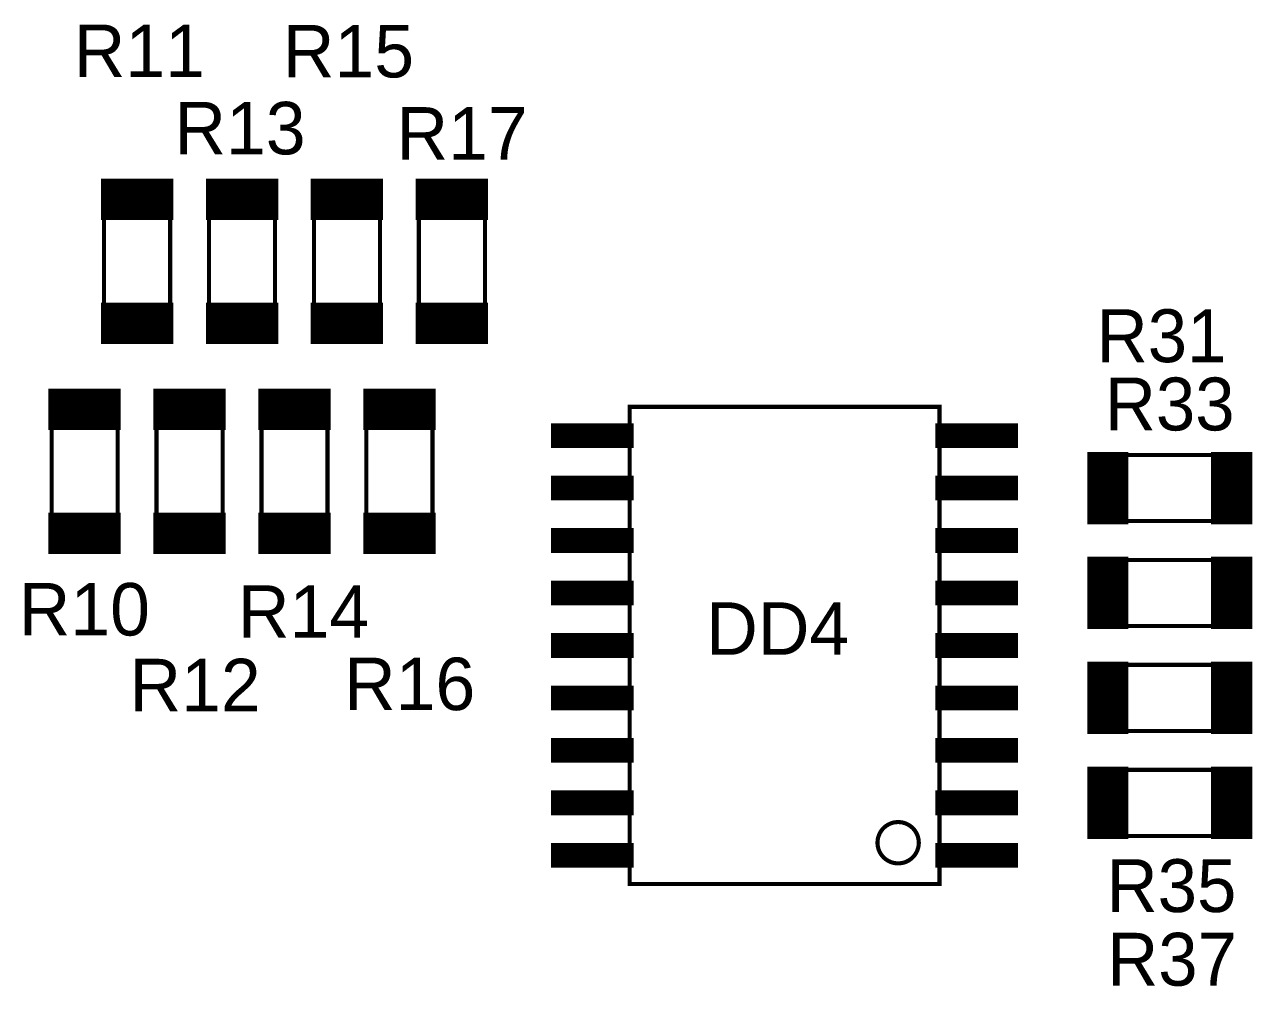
# Model space of a CAD drawing. Extents: x 51 to 816, y 111 to 274.
# Drawn here: x 104.32 to 141.47, y 191.16 to 220.26 of the extents above; entities that cross this region are included whole.
import ezdxf
from ezdxf.enums import TextEntityAlignment as Align

# ---------------------------------------------------------------- set-up
doc = ezdxf.new("R2010")
doc.units = 0
doc.header["$MEASUREMENT"] = 0
doc.layers.add('TOP', color=7, linetype='Continuous')

msp = doc.modelspace()

# ---------------------------------------------------------------- linework, layer by layer
at = {"layer": 'TOP', "const_width": 0.125}
for points in [[(106.691, 215.534), (108.7535, 215.534), (108.7535, 214.409), (106.691, 214.409)], [(109.866, 215.534), (111.9285, 215.534), (111.9285, 214.409), (109.866, 214.409)], [(113.041, 215.534), (115.1035, 215.534), (115.1035, 214.409), (113.041, 214.409)], [(116.216, 215.534), (118.2785, 215.534), (118.2785, 214.409), (116.216, 214.409)], [(106.7222, 215.034), (108.7222, 215.034), (108.7222, 211.159), (106.7222, 211.159)], [(109.8972, 215.034), (111.8972, 215.034), (111.8972, 211.159), (109.8972, 211.159)], [(113.0722, 215.034), (115.0722, 215.034), (115.0722, 211.159), (113.0722, 211.159)], [(116.2472, 215.034), (118.2472, 215.034), (118.2472, 211.159), (116.2472, 211.159)], [(106.691, 211.784), (108.7535, 211.784), (108.7535, 210.659), (106.691, 210.659)], [(109.866, 211.784), (111.9285, 211.784), (111.9285, 210.659), (109.866, 210.659)], [(113.041, 211.784), (115.1035, 211.784), (115.1035, 210.659), (113.041, 210.659)], [(116.216, 211.784), (118.2785, 211.784), (118.2785, 210.659), (116.216, 210.659)], [(105.1035, 209.184), (107.166, 209.184), (107.166, 208.059), (105.1035, 208.059)], [(108.2785, 209.184), (110.341, 209.184), (110.341, 208.059), (108.2785, 208.059)], [(111.4535, 209.184), (113.516, 209.184), (113.516, 208.059), (111.4535, 208.059)], [(114.6285, 209.184), (116.691, 209.184), (116.691, 208.059), (114.6285, 208.059)], [(105.1347, 208.684), (107.1347, 208.684), (107.1347, 204.809), (105.1347, 204.809)], [(108.3097, 208.684), (110.3097, 208.684), (110.3097, 204.809), (108.3097, 204.809)], [(111.4847, 208.684), (113.4847, 208.684), (113.4847, 204.809), (111.4847, 204.809)], [(114.6597, 208.684), (116.6597, 208.684), (116.6597, 204.809), (114.6597, 204.809)], [(131.9972, 208.6965), (131.9972, 194.259), (122.6222, 194.259), (122.6222, 208.6965)], [(120.3097, 208.1403), (122.6847, 208.1403), (122.6847, 207.5153), (120.3097, 207.5153)], [(131.9347, 208.1403), (134.3097, 208.1403), (134.3097, 207.5153), (131.9347, 207.5153)], [(136.5285, 207.2715), (137.6535, 207.2715), (137.6535, 205.209), (136.5285, 205.209)], [(137.0285, 205.2403), (137.0285, 207.2403), (140.9035, 207.2403), (140.9035, 205.2403)], [(140.2785, 207.2715), (141.4035, 207.2715), (141.4035, 205.209), (140.2785, 205.209)], [(120.3097, 206.5528), (122.6847, 206.5528), (122.6847, 205.9278), (120.3097, 205.9278)], [(131.9347, 206.5528), (134.3097, 206.5528), (134.3097, 205.9278), (131.9347, 205.9278)], [(105.1035, 205.434), (107.166, 205.434), (107.166, 204.309), (105.1035, 204.309)], [(108.2785, 205.434), (110.341, 205.434), (110.341, 204.309), (108.2785, 204.309)], [(111.4535, 205.434), (113.516, 205.434), (113.516, 204.309), (111.4535, 204.309)], [(114.6285, 205.434), (116.691, 205.434), (116.691, 204.309), (114.6285, 204.309)], [(120.3097, 204.9653), (122.6847, 204.9653), (122.6847, 204.3403), (120.3097, 204.3403)], [(131.9347, 204.9653), (134.3097, 204.9653), (134.3097, 204.3403), (131.9347, 204.3403)], [(136.5285, 204.0965), (137.6535, 204.0965), (137.6535, 202.034), (136.5285, 202.034)], [(137.0285, 202.0653), (137.0285, 204.0653), (140.9035, 204.0653), (140.9035, 202.0653)], [(140.2785, 204.0965), (141.4035, 204.0965), (141.4035, 202.034), (140.2785, 202.034)], [(120.3097, 203.3778), (122.6847, 203.3778), (122.6847, 202.7528), (120.3097, 202.7528)], [(131.9347, 203.3778), (134.3097, 203.3778), (134.3097, 202.7528), (131.9347, 202.7528)], [(120.3097, 201.7903), (122.6847, 201.7903), (122.6847, 201.1653), (120.3097, 201.1653)], [(131.9347, 201.7903), (134.3097, 201.7903), (134.3097, 201.1653), (131.9347, 201.1653)], [(136.5285, 200.9215), (137.6535, 200.9215), (137.6535, 198.859), (136.5285, 198.859)], [(140.2785, 200.9215), (141.4035, 200.9215), (141.4035, 198.859), (140.2785, 198.859)], [(137.0285, 198.8903), (137.0285, 200.8903), (140.9035, 200.8903), (140.9035, 198.8903)], [(120.3097, 200.2028), (122.6847, 200.2028), (122.6847, 199.5778), (120.3097, 199.5778)], [(131.9347, 200.2028), (134.3097, 200.2028), (134.3097, 199.5778), (131.9347, 199.5778)], [(120.3097, 198.6153), (122.6847, 198.6153), (122.6847, 197.9903), (120.3097, 197.9903)], [(131.9347, 198.6153), (134.3097, 198.6153), (134.3097, 197.9903), (131.9347, 197.9903)], [(136.5285, 197.7465), (137.6535, 197.7465), (137.6535, 195.684), (136.5285, 195.684)], [(137.0285, 195.7153), (137.0285, 197.7153), (140.9035, 197.7153), (140.9035, 195.7153)], [(140.2785, 197.7465), (141.4035, 197.7465), (141.4035, 195.684), (140.2785, 195.684)], [(120.3097, 197.0278), (122.6847, 197.0278), (122.6847, 196.4028), (120.3097, 196.4028)], [(131.9347, 197.0278), (134.3097, 197.0278), (134.3097, 196.4028), (131.9347, 196.4028)], [(120.3097, 195.4403), (122.6847, 195.4403), (122.6847, 194.8153), (120.3097, 194.8153)], [(131.9347, 195.4403), (134.3097, 195.4403), (134.3097, 194.8153), (131.9347, 194.8153)]]:
    msp.add_lwpolyline(points, close=True, dxfattribs=at)
for points in [[(106.8035, 215.534), (106.8035, 214.409)], [(106.9285, 215.534), (106.9285, 214.409)], [(107.0535, 215.534), (107.0535, 214.409)], [(107.1785, 215.534), (107.1785, 214.409)], [(107.3035, 215.534), (107.3035, 214.409)], [(107.4285, 215.534), (107.4285, 214.409)], [(107.5535, 215.534), (107.5535, 214.409)], [(107.6785, 215.534), (107.6785, 214.409)], [(107.8035, 215.534), (107.8035, 214.409)], [(107.9285, 215.534), (107.9285, 214.409)], [(108.0535, 215.534), (108.0535, 214.409)], [(108.1785, 215.534), (108.1785, 214.409)], [(108.3035, 215.534), (108.3035, 214.409)], [(108.4285, 215.534), (108.4285, 214.409)], [(108.5535, 215.534), (108.5535, 214.409)], [(108.6785, 215.534), (108.6785, 214.409)], [(109.9285, 215.534), (109.9285, 214.409)], [(110.0535, 215.534), (110.0535, 214.409)], [(110.1785, 215.534), (110.1785, 214.409)], [(110.3035, 215.534), (110.3035, 214.409)], [(110.4285, 215.534), (110.4285, 214.409)], [(110.5535, 215.534), (110.5535, 214.409)], [(110.6785, 215.534), (110.6785, 214.409)], [(110.8035, 215.534), (110.8035, 214.409)], [(110.9285, 215.534), (110.9285, 214.409)], [(111.0535, 215.534), (111.0535, 214.409)], [(111.1785, 215.534), (111.1785, 214.409)], [(111.3035, 215.534), (111.3035, 214.409)], [(111.4285, 215.534), (111.4285, 214.409)], [(111.5535, 215.534), (111.5535, 214.409)], [(111.6785, 215.534), (111.6785, 214.409)], [(111.8035, 215.534), (111.8035, 214.409)], [(111.9285, 215.534), (111.9285, 214.409)], [(113.0535, 215.534), (113.0535, 214.409)], [(113.1785, 215.534), (113.1785, 214.409)], [(113.3035, 215.534), (113.3035, 214.409)], [(113.4285, 215.534), (113.4285, 214.409)], [(113.5535, 215.534), (113.5535, 214.409)], [(113.6785, 215.534), (113.6785, 214.409)], [(113.8035, 215.534), (113.8035, 214.409)], [(113.9285, 215.534), (113.9285, 214.409)], [(114.0535, 215.534), (114.0535, 214.409)], [(114.1785, 215.534), (114.1785, 214.409)], [(114.3035, 215.534), (114.3035, 214.409)], [(114.4285, 215.534), (114.4285, 214.409)], [(114.5535, 215.534), (114.5535, 214.409)], [(114.6785, 215.534), (114.6785, 214.409)], [(114.8035, 215.534), (114.8035, 214.409)], [(114.9285, 215.534), (114.9285, 214.409)], [(115.0535, 215.534), (115.0535, 214.409)], [(116.3035, 215.534), (116.3035, 214.409)], [(116.4285, 215.534), (116.4285, 214.409)], [(116.5535, 215.534), (116.5535, 214.409)], [(116.6785, 215.534), (116.6785, 214.409)], [(116.8035, 215.534), (116.8035, 214.409)], [(116.9285, 215.534), (116.9285, 214.409)], [(117.0535, 215.534), (117.0535, 214.409)], [(117.1785, 215.534), (117.1785, 214.409)], [(117.3035, 215.534), (117.3035, 214.409)], [(117.4285, 215.534), (117.4285, 214.409)], [(117.5535, 215.534), (117.5535, 214.409)], [(117.6785, 215.534), (117.6785, 214.409)], [(117.8035, 215.534), (117.8035, 214.409)], [(117.9285, 215.534), (117.9285, 214.409)], [(118.0535, 215.534), (118.0535, 214.409)], [(118.1785, 215.534), (118.1785, 214.409)], [(106.8035, 211.784), (106.8035, 210.659)], [(106.9285, 211.784), (106.9285, 210.659)], [(107.0535, 211.784), (107.0535, 210.659)], [(107.1785, 211.784), (107.1785, 210.659)], [(107.3035, 211.784), (107.3035, 210.659)], [(107.4285, 211.784), (107.4285, 210.659)], [(107.5535, 211.784), (107.5535, 210.659)], [(107.6785, 211.784), (107.6785, 210.659)], [(107.8035, 211.784), (107.8035, 210.659)], [(107.9285, 211.784), (107.9285, 210.659)], [(108.0535, 211.784), (108.0535, 210.659)], [(108.1785, 211.784), (108.1785, 210.659)], [(108.3035, 211.784), (108.3035, 210.659)], [(108.4285, 211.784), (108.4285, 210.659)], [(108.5535, 211.784), (108.5535, 210.659)], [(108.6785, 211.784), (108.6785, 210.659)], [(109.9285, 211.784), (109.9285, 210.659)], [(110.0535, 211.784), (110.0535, 210.659)], [(110.1785, 211.784), (110.1785, 210.659)], [(110.3035, 211.784), (110.3035, 210.659)], [(110.4285, 211.784), (110.4285, 210.659)], [(110.5535, 211.784), (110.5535, 210.659)], [(110.6785, 211.784), (110.6785, 210.659)], [(110.8035, 211.784), (110.8035, 210.659)], [(110.9285, 211.784), (110.9285, 210.659)], [(111.0535, 211.784), (111.0535, 210.659)], [(111.1785, 211.784), (111.1785, 210.659)], [(111.3035, 211.784), (111.3035, 210.659)], [(111.4285, 211.784), (111.4285, 210.659)], [(111.5535, 211.784), (111.5535, 210.659)], [(111.6785, 211.784), (111.6785, 210.659)], [(111.8035, 211.784), (111.8035, 210.659)], [(111.9285, 211.784), (111.9285, 210.659)], [(113.0535, 211.784), (113.0535, 210.659)], [(113.1785, 211.784), (113.1785, 210.659)], [(113.3035, 211.784), (113.3035, 210.659)], [(113.4285, 211.784), (113.4285, 210.659)], [(113.5535, 211.784), (113.5535, 210.659)], [(113.6785, 211.784), (113.6785, 210.659)], [(113.8035, 211.784), (113.8035, 210.659)], [(113.9285, 211.784), (113.9285, 210.659)], [(114.0535, 211.784), (114.0535, 210.659)], [(114.1785, 211.784), (114.1785, 210.659)], [(114.3035, 211.784), (114.3035, 210.659)], [(114.4285, 211.784), (114.4285, 210.659)], [(114.5535, 211.784), (114.5535, 210.659)], [(114.6785, 211.784), (114.6785, 210.659)], [(114.8035, 211.784), (114.8035, 210.659)], [(114.9285, 211.784), (114.9285, 210.659)], [(115.0535, 211.784), (115.0535, 210.659)], [(116.3035, 211.784), (116.3035, 210.659)], [(116.4285, 211.784), (116.4285, 210.659)], [(116.5535, 211.784), (116.5535, 210.659)], [(116.6785, 211.784), (116.6785, 210.659)], [(116.8035, 211.784), (116.8035, 210.659)], [(116.9285, 211.784), (116.9285, 210.659)], [(117.0535, 211.784), (117.0535, 210.659)], [(117.1785, 211.784), (117.1785, 210.659)], [(117.3035, 211.784), (117.3035, 210.659)], [(117.4285, 211.784), (117.4285, 210.659)], [(117.5535, 211.784), (117.5535, 210.659)], [(117.6785, 211.784), (117.6785, 210.659)], [(117.8035, 211.784), (117.8035, 210.659)], [(117.9285, 211.784), (117.9285, 210.659)], [(118.0535, 211.784), (118.0535, 210.659)], [(118.1785, 211.784), (118.1785, 210.659)], [(105.1785, 209.184), (105.1785, 208.059)], [(105.3035, 209.184), (105.3035, 208.059)], [(105.4285, 209.184), (105.4285, 208.059)], [(105.5535, 209.184), (105.5535, 208.059)], [(105.6785, 209.184), (105.6785, 208.059)], [(105.8035, 209.184), (105.8035, 208.059)], [(105.9285, 209.184), (105.9285, 208.059)], [(106.0535, 209.184), (106.0535, 208.059)], [(106.1785, 209.184), (106.1785, 208.059)], [(106.3035, 209.184), (106.3035, 208.059)], [(106.4285, 209.184), (106.4285, 208.059)], [(106.5535, 209.184), (106.5535, 208.059)], [(106.6785, 209.184), (106.6785, 208.059)], [(106.8035, 209.184), (106.8035, 208.059)], [(106.9285, 209.184), (106.9285, 208.059)], [(107.0535, 209.184), (107.0535, 208.059)], [(108.3035, 209.184), (108.3035, 208.059)], [(108.4285, 209.184), (108.4285, 208.059)], [(108.5535, 209.184), (108.5535, 208.059)], [(108.6785, 209.184), (108.6785, 208.059)], [(108.8035, 209.184), (108.8035, 208.059)], [(108.9285, 209.184), (108.9285, 208.059)], [(109.0535, 209.184), (109.0535, 208.059)], [(109.1785, 209.184), (109.1785, 208.059)], [(109.3035, 209.184), (109.3035, 208.059)], [(109.4285, 209.184), (109.4285, 208.059)], [(109.5535, 209.184), (109.5535, 208.059)], [(109.6785, 209.184), (109.6785, 208.059)], [(109.8035, 209.184), (109.8035, 208.059)], [(109.9285, 209.184), (109.9285, 208.059)], [(110.0535, 209.184), (110.0535, 208.059)], [(110.1785, 209.184), (110.1785, 208.059)], [(110.3035, 209.184), (110.3035, 208.059)], [(111.5535, 209.184), (111.5535, 208.059)], [(111.6785, 209.184), (111.6785, 208.059)], [(111.8035, 209.184), (111.8035, 208.059)], [(111.9285, 209.184), (111.9285, 208.059)], [(112.0535, 209.184), (112.0535, 208.059)], [(112.1785, 209.184), (112.1785, 208.059)], [(112.3035, 209.184), (112.3035, 208.059)], [(112.4285, 209.184), (112.4285, 208.059)], [(112.5535, 209.184), (112.5535, 208.059)], [(112.6785, 209.184), (112.6785, 208.059)], [(112.8035, 209.184), (112.8035, 208.059)], [(112.9285, 209.184), (112.9285, 208.059)], [(113.0535, 209.184), (113.0535, 208.059)], [(113.1785, 209.184), (113.1785, 208.059)], [(113.3035, 209.184), (113.3035, 208.059)], [(113.4285, 209.184), (113.4285, 208.059)], [(114.6785, 209.184), (114.6785, 208.059)], [(114.8035, 209.184), (114.8035, 208.059)], [(114.9285, 209.184), (114.9285, 208.059)], [(115.0535, 209.184), (115.0535, 208.059)], [(115.1785, 209.184), (115.1785, 208.059)], [(115.3035, 209.184), (115.3035, 208.059)], [(115.4285, 209.184), (115.4285, 208.059)], [(115.5535, 209.184), (115.5535, 208.059)], [(115.6785, 209.184), (115.6785, 208.059)], [(115.8035, 209.184), (115.8035, 208.059)], [(115.9285, 209.184), (115.9285, 208.059)], [(116.0535, 209.184), (116.0535, 208.059)], [(116.1785, 209.184), (116.1785, 208.059)], [(116.3035, 209.184), (116.3035, 208.059)], [(116.4285, 209.184), (116.4285, 208.059)], [(116.5535, 209.184), (116.5535, 208.059)], [(116.6785, 209.184), (116.6785, 208.059)], [(120.4285, 208.1403), (120.4285, 207.5153)], [(120.5535, 208.1403), (120.5535, 207.5153)], [(120.6785, 208.1403), (120.6785, 207.5153)], [(120.8035, 208.1403), (120.8035, 207.5153)], [(120.9285, 208.1403), (120.9285, 207.5153)], [(121.0535, 208.1403), (121.0535, 207.5153)], [(121.1785, 208.1403), (121.1785, 207.5153)], [(121.3035, 208.1403), (121.3035, 207.5153)], [(121.4285, 208.1403), (121.4285, 207.5153)], [(121.5535, 208.1403), (121.5535, 207.5153)], [(121.6785, 208.1403), (121.6785, 207.5153)], [(121.8035, 208.1403), (121.8035, 207.5153)], [(121.9285, 208.1403), (121.9285, 207.5153)], [(122.0535, 208.1403), (122.0535, 207.5153)], [(122.1785, 208.1403), (122.1785, 207.5153)], [(122.3035, 208.1403), (122.3035, 207.5153)], [(122.4285, 208.1403), (122.4285, 207.5153)], [(122.5535, 208.1403), (122.5535, 207.5153)], [(122.6785, 208.1403), (122.6785, 207.5153)], [(132.0535, 208.1403), (132.0535, 207.5153)], [(132.1785, 208.1403), (132.1785, 207.5153)], [(132.3035, 208.1403), (132.3035, 207.5153)], [(132.4285, 208.1403), (132.4285, 207.5153)], [(132.5535, 208.1403), (132.5535, 207.5153)], [(132.6785, 208.1403), (132.6785, 207.5153)], [(132.8035, 208.1403), (132.8035, 207.5153)], [(132.9285, 208.1403), (132.9285, 207.5153)], [(133.0535, 208.1403), (133.0535, 207.5153)], [(133.1785, 208.1403), (133.1785, 207.5153)], [(133.3035, 208.1403), (133.3035, 207.5153)], [(133.4285, 208.1403), (133.4285, 207.5153)], [(133.5535, 208.1403), (133.5535, 207.5153)], [(133.6785, 208.1403), (133.6785, 207.5153)], [(133.8035, 208.1403), (133.8035, 207.5153)], [(133.9285, 208.1403), (133.9285, 207.5153)], [(134.0535, 208.1403), (134.0535, 207.5153)], [(134.1785, 208.1403), (134.1785, 207.5153)], [(134.3035, 208.1403), (134.3035, 207.5153)], [(136.5535, 207.2715), (136.5535, 205.209)], [(136.6785, 207.2715), (136.6785, 205.209)], [(136.8035, 207.2715), (136.8035, 205.209)], [(136.9285, 207.2715), (136.9285, 205.209)], [(137.0535, 207.2715), (137.0535, 205.209)], [(137.1785, 207.2715), (137.1785, 205.209)], [(137.3035, 207.2715), (137.3035, 205.209)], [(137.4285, 207.2715), (137.4285, 205.209)], [(137.5535, 207.2715), (137.5535, 205.209)], [(140.3035, 207.2715), (140.3035, 205.209)], [(140.4285, 207.2715), (140.4285, 205.209)], [(140.5535, 207.2715), (140.5535, 205.209)], [(140.6785, 207.2715), (140.6785, 205.209)], [(140.8035, 207.2715), (140.8035, 205.209)], [(140.9285, 207.2715), (140.9285, 205.209)], [(141.0535, 207.2715), (141.0535, 205.209)], [(141.1785, 207.2715), (141.1785, 205.209)], [(141.3035, 207.2715), (141.3035, 205.209)], [(120.4285, 206.5528), (120.4285, 205.9278)], [(120.5535, 206.5528), (120.5535, 205.9278)], [(120.6785, 206.5528), (120.6785, 205.9278)], [(120.8035, 206.5528), (120.8035, 205.9278)], [(120.9285, 206.5528), (120.9285, 205.9278)], [(121.0535, 206.5528), (121.0535, 205.9278)], [(121.1785, 206.5528), (121.1785, 205.9278)], [(121.3035, 206.5528), (121.3035, 205.9278)], [(121.4285, 206.5528), (121.4285, 205.9278)], [(121.5535, 206.5528), (121.5535, 205.9278)], [(121.6785, 206.5528), (121.6785, 205.9278)], [(121.8035, 206.5528), (121.8035, 205.9278)], [(121.9285, 206.5528), (121.9285, 205.9278)], [(122.0535, 206.5528), (122.0535, 205.9278)], [(122.1785, 206.5528), (122.1785, 205.9278)], [(122.3035, 206.5528), (122.3035, 205.9278)], [(122.4285, 206.5528), (122.4285, 205.9278)], [(122.5535, 206.5528), (122.5535, 205.9278)], [(122.6785, 206.5528), (122.6785, 205.9278)], [(132.0535, 206.5528), (132.0535, 205.9278)], [(132.1785, 206.5528), (132.1785, 205.9278)], [(132.3035, 206.5528), (132.3035, 205.9278)], [(132.4285, 206.5528), (132.4285, 205.9278)], [(132.5535, 206.5528), (132.5535, 205.9278)], [(132.6785, 206.5528), (132.6785, 205.9278)], [(132.8035, 206.5528), (132.8035, 205.9278)], [(132.9285, 206.5528), (132.9285, 205.9278)], [(133.0535, 206.5528), (133.0535, 205.9278)], [(133.1785, 206.5528), (133.1785, 205.9278)], [(133.3035, 206.5528), (133.3035, 205.9278)], [(133.4285, 206.5528), (133.4285, 205.9278)], [(133.5535, 206.5528), (133.5535, 205.9278)], [(133.6785, 206.5528), (133.6785, 205.9278)], [(133.8035, 206.5528), (133.8035, 205.9278)], [(133.9285, 206.5528), (133.9285, 205.9278)], [(134.0535, 206.5528), (134.0535, 205.9278)], [(134.1785, 206.5528), (134.1785, 205.9278)], [(134.3035, 206.5528), (134.3035, 205.9278)], [(105.1785, 205.434), (105.1785, 204.309)], [(105.3035, 205.434), (105.3035, 204.309)], [(105.4285, 205.434), (105.4285, 204.309)], [(105.5535, 205.434), (105.5535, 204.309)], [(105.6785, 205.434), (105.6785, 204.309)], [(105.8035, 205.434), (105.8035, 204.309)], [(105.9285, 205.434), (105.9285, 204.309)], [(106.0535, 205.434), (106.0535, 204.309)], [(106.1785, 205.434), (106.1785, 204.309)], [(106.3035, 205.434), (106.3035, 204.309)], [(106.4285, 205.434), (106.4285, 204.309)], [(106.5535, 205.434), (106.5535, 204.309)], [(106.6785, 205.434), (106.6785, 204.309)], [(106.8035, 205.434), (106.8035, 204.309)], [(106.9285, 205.434), (106.9285, 204.309)], [(107.0535, 205.434), (107.0535, 204.309)], [(108.3035, 205.434), (108.3035, 204.309)], [(108.4285, 205.434), (108.4285, 204.309)], [(108.5535, 205.434), (108.5535, 204.309)], [(108.6785, 205.434), (108.6785, 204.309)], [(108.8035, 205.434), (108.8035, 204.309)], [(108.9285, 205.434), (108.9285, 204.309)], [(109.0535, 205.434), (109.0535, 204.309)], [(109.1785, 205.434), (109.1785, 204.309)], [(109.3035, 205.434), (109.3035, 204.309)], [(109.4285, 205.434), (109.4285, 204.309)], [(109.5535, 205.434), (109.5535, 204.309)], [(109.6785, 205.434), (109.6785, 204.309)], [(109.8035, 205.434), (109.8035, 204.309)], [(109.9285, 205.434), (109.9285, 204.309)], [(110.0535, 205.434), (110.0535, 204.309)], [(110.1785, 205.434), (110.1785, 204.309)], [(110.3035, 205.434), (110.3035, 204.309)], [(111.5535, 205.434), (111.5535, 204.309)], [(111.6785, 205.434), (111.6785, 204.309)], [(111.8035, 205.434), (111.8035, 204.309)], [(111.9285, 205.434), (111.9285, 204.309)], [(112.0535, 205.434), (112.0535, 204.309)], [(112.1785, 205.434), (112.1785, 204.309)], [(112.3035, 205.434), (112.3035, 204.309)], [(112.4285, 205.434), (112.4285, 204.309)], [(112.5535, 205.434), (112.5535, 204.309)], [(112.6785, 205.434), (112.6785, 204.309)], [(112.8035, 205.434), (112.8035, 204.309)], [(112.9285, 205.434), (112.9285, 204.309)], [(113.0535, 205.434), (113.0535, 204.309)], [(113.1785, 205.434), (113.1785, 204.309)], [(113.3035, 205.434), (113.3035, 204.309)], [(113.4285, 205.434), (113.4285, 204.309)], [(114.6785, 205.434), (114.6785, 204.309)], [(114.8035, 205.434), (114.8035, 204.309)], [(114.9285, 205.434), (114.9285, 204.309)], [(115.0535, 205.434), (115.0535, 204.309)], [(115.1785, 205.434), (115.1785, 204.309)], [(115.3035, 205.434), (115.3035, 204.309)], [(115.4285, 205.434), (115.4285, 204.309)], [(115.5535, 205.434), (115.5535, 204.309)], [(115.6785, 205.434), (115.6785, 204.309)], [(115.8035, 205.434), (115.8035, 204.309)], [(115.9285, 205.434), (115.9285, 204.309)], [(116.0535, 205.434), (116.0535, 204.309)], [(116.1785, 205.434), (116.1785, 204.309)], [(116.3035, 205.434), (116.3035, 204.309)], [(116.4285, 205.434), (116.4285, 204.309)], [(116.5535, 205.434), (116.5535, 204.309)], [(116.6785, 205.434), (116.6785, 204.309)], [(120.4285, 204.9653), (120.4285, 204.3403)], [(120.5535, 204.9653), (120.5535, 204.3403)], [(120.6785, 204.9653), (120.6785, 204.3403)], [(120.8035, 204.9653), (120.8035, 204.3403)], [(120.9285, 204.9653), (120.9285, 204.3403)], [(121.0535, 204.9653), (121.0535, 204.3403)], [(121.1785, 204.9653), (121.1785, 204.3403)], [(121.3035, 204.9653), (121.3035, 204.3403)], [(121.4285, 204.9653), (121.4285, 204.3403)], [(121.5535, 204.9653), (121.5535, 204.3403)], [(121.6785, 204.9653), (121.6785, 204.3403)], [(121.8035, 204.9653), (121.8035, 204.3403)], [(121.9285, 204.9653), (121.9285, 204.3403)], [(122.0535, 204.9653), (122.0535, 204.3403)], [(122.1785, 204.9653), (122.1785, 204.3403)], [(122.3035, 204.9653), (122.3035, 204.3403)], [(122.4285, 204.9653), (122.4285, 204.3403)], [(122.5535, 204.9653), (122.5535, 204.3403)], [(122.6785, 204.9653), (122.6785, 204.3403)], [(132.0535, 204.9653), (132.0535, 204.3403)], [(132.1785, 204.9653), (132.1785, 204.3403)], [(132.3035, 204.9653), (132.3035, 204.3403)], [(132.4285, 204.9653), (132.4285, 204.3403)], [(132.5535, 204.9653), (132.5535, 204.3403)], [(132.6785, 204.9653), (132.6785, 204.3403)], [(132.8035, 204.9653), (132.8035, 204.3403)], [(132.9285, 204.9653), (132.9285, 204.3403)], [(133.0535, 204.9653), (133.0535, 204.3403)], [(133.1785, 204.9653), (133.1785, 204.3403)], [(133.3035, 204.9653), (133.3035, 204.3403)], [(133.4285, 204.9653), (133.4285, 204.3403)], [(133.5535, 204.9653), (133.5535, 204.3403)], [(133.6785, 204.9653), (133.6785, 204.3403)], [(133.8035, 204.9653), (133.8035, 204.3403)], [(133.9285, 204.9653), (133.9285, 204.3403)], [(134.0535, 204.9653), (134.0535, 204.3403)], [(134.1785, 204.9653), (134.1785, 204.3403)], [(134.3035, 204.9653), (134.3035, 204.3403)], [(136.5535, 204.0965), (136.5535, 202.034)], [(136.6785, 204.0965), (136.6785, 202.034)], [(136.8035, 204.0965), (136.8035, 202.034)], [(136.9285, 204.0965), (136.9285, 202.034)], [(137.0535, 204.0965), (137.0535, 202.034)], [(137.1785, 204.0965), (137.1785, 202.034)], [(137.3035, 204.0965), (137.3035, 202.034)], [(137.4285, 204.0965), (137.4285, 202.034)], [(137.5535, 204.0965), (137.5535, 202.034)], [(140.3035, 204.0965), (140.3035, 202.034)], [(140.4285, 204.0965), (140.4285, 202.034)], [(140.5535, 204.0965), (140.5535, 202.034)], [(140.6785, 204.0965), (140.6785, 202.034)], [(140.8035, 204.0965), (140.8035, 202.034)], [(140.9285, 204.0965), (140.9285, 202.034)], [(141.0535, 204.0965), (141.0535, 202.034)], [(141.1785, 204.0965), (141.1785, 202.034)], [(141.3035, 204.0965), (141.3035, 202.034)], [(120.4285, 203.3778), (120.4285, 202.7528)], [(120.5535, 203.3778), (120.5535, 202.7528)], [(120.6785, 203.3778), (120.6785, 202.7528)], [(120.8035, 203.3778), (120.8035, 202.7528)], [(120.9285, 203.3778), (120.9285, 202.7528)], [(121.0535, 203.3778), (121.0535, 202.7528)], [(121.1785, 203.3778), (121.1785, 202.7528)], [(121.3035, 203.3778), (121.3035, 202.7528)], [(121.4285, 203.3778), (121.4285, 202.7528)], [(121.5535, 203.3778), (121.5535, 202.7528)], [(121.6785, 203.3778), (121.6785, 202.7528)], [(121.8035, 203.3778), (121.8035, 202.7528)], [(121.9285, 203.3778), (121.9285, 202.7528)], [(122.0535, 203.3778), (122.0535, 202.7528)], [(122.1785, 203.3778), (122.1785, 202.7528)], [(122.3035, 203.3778), (122.3035, 202.7528)], [(122.4285, 203.3778), (122.4285, 202.7528)], [(122.5535, 203.3778), (122.5535, 202.7528)], [(122.6785, 203.3778), (122.6785, 202.7528)], [(132.0535, 203.3778), (132.0535, 202.7528)], [(132.1785, 203.3778), (132.1785, 202.7528)], [(132.3035, 203.3778), (132.3035, 202.7528)], [(132.4285, 203.3778), (132.4285, 202.7528)], [(132.5535, 203.3778), (132.5535, 202.7528)], [(132.6785, 203.3778), (132.6785, 202.7528)], [(132.8035, 203.3778), (132.8035, 202.7528)], [(132.9285, 203.3778), (132.9285, 202.7528)], [(133.0535, 203.3778), (133.0535, 202.7528)], [(133.1785, 203.3778), (133.1785, 202.7528)], [(133.3035, 203.3778), (133.3035, 202.7528)], [(133.4285, 203.3778), (133.4285, 202.7528)], [(133.5535, 203.3778), (133.5535, 202.7528)], [(133.6785, 203.3778), (133.6785, 202.7528)], [(133.8035, 203.3778), (133.8035, 202.7528)], [(133.9285, 203.3778), (133.9285, 202.7528)], [(134.0535, 203.3778), (134.0535, 202.7528)], [(134.1785, 203.3778), (134.1785, 202.7528)], [(134.3035, 203.3778), (134.3035, 202.7528)], [(120.4285, 201.7903), (120.4285, 201.1653)], [(120.5535, 201.7903), (120.5535, 201.1653)], [(120.6785, 201.7903), (120.6785, 201.1653)], [(120.8035, 201.7903), (120.8035, 201.1653)], [(120.9285, 201.7903), (120.9285, 201.1653)], [(121.0535, 201.7903), (121.0535, 201.1653)], [(121.1785, 201.7903), (121.1785, 201.1653)], [(121.3035, 201.7903), (121.3035, 201.1653)], [(121.4285, 201.7903), (121.4285, 201.1653)], [(121.5535, 201.7903), (121.5535, 201.1653)], [(121.6785, 201.7903), (121.6785, 201.1653)], [(121.8035, 201.7903), (121.8035, 201.1653)], [(121.9285, 201.7903), (121.9285, 201.1653)], [(122.0535, 201.7903), (122.0535, 201.1653)], [(122.1785, 201.7903), (122.1785, 201.1653)], [(122.3035, 201.7903), (122.3035, 201.1653)], [(122.4285, 201.7903), (122.4285, 201.1653)], [(122.5535, 201.7903), (122.5535, 201.1653)], [(122.6785, 201.7903), (122.6785, 201.1653)], [(132.0535, 201.7903), (132.0535, 201.1653)], [(132.1785, 201.7903), (132.1785, 201.1653)], [(132.3035, 201.7903), (132.3035, 201.1653)], [(132.4285, 201.7903), (132.4285, 201.1653)], [(132.5535, 201.7903), (132.5535, 201.1653)], [(132.6785, 201.7903), (132.6785, 201.1653)], [(132.8035, 201.7903), (132.8035, 201.1653)], [(132.9285, 201.7903), (132.9285, 201.1653)], [(133.0535, 201.7903), (133.0535, 201.1653)], [(133.1785, 201.7903), (133.1785, 201.1653)], [(133.3035, 201.7903), (133.3035, 201.1653)], [(133.4285, 201.7903), (133.4285, 201.1653)], [(133.5535, 201.7903), (133.5535, 201.1653)], [(133.6785, 201.7903), (133.6785, 201.1653)], [(133.8035, 201.7903), (133.8035, 201.1653)], [(133.9285, 201.7903), (133.9285, 201.1653)], [(134.0535, 201.7903), (134.0535, 201.1653)], [(134.1785, 201.7903), (134.1785, 201.1653)], [(134.3035, 201.7903), (134.3035, 201.1653)], [(136.5535, 200.9215), (136.5535, 198.859)], [(136.6785, 200.9215), (136.6785, 198.859)], [(136.8035, 200.9215), (136.8035, 198.859)], [(136.9285, 200.9215), (136.9285, 198.859)], [(137.0535, 200.9215), (137.0535, 198.859)], [(137.1785, 200.9215), (137.1785, 198.859)], [(137.3035, 200.9215), (137.3035, 198.859)], [(137.4285, 200.9215), (137.4285, 198.859)], [(137.5535, 200.9215), (137.5535, 198.859)], [(140.3035, 200.9215), (140.3035, 198.859)], [(140.4285, 200.9215), (140.4285, 198.859)], [(140.5535, 200.9215), (140.5535, 198.859)], [(140.6785, 200.9215), (140.6785, 198.859)], [(140.8035, 200.9215), (140.8035, 198.859)], [(140.9285, 200.9215), (140.9285, 198.859)], [(141.0535, 200.9215), (141.0535, 198.859)], [(141.1785, 200.9215), (141.1785, 198.859)], [(141.3035, 200.9215), (141.3035, 198.859)], [(120.4285, 200.2028), (120.4285, 199.5778)], [(120.5535, 200.2028), (120.5535, 199.5778)], [(120.6785, 200.2028), (120.6785, 199.5778)], [(120.8035, 200.2028), (120.8035, 199.5778)], [(120.9285, 200.2028), (120.9285, 199.5778)], [(121.0535, 200.2028), (121.0535, 199.5778)], [(121.1785, 200.2028), (121.1785, 199.5778)], [(121.3035, 200.2028), (121.3035, 199.5778)], [(121.4285, 200.2028), (121.4285, 199.5778)], [(121.5535, 200.2028), (121.5535, 199.5778)], [(121.6785, 200.2028), (121.6785, 199.5778)], [(121.8035, 200.2028), (121.8035, 199.5778)], [(121.9285, 200.2028), (121.9285, 199.5778)], [(122.0535, 200.2028), (122.0535, 199.5778)], [(122.1785, 200.2028), (122.1785, 199.5778)], [(122.3035, 200.2028), (122.3035, 199.5778)], [(122.4285, 200.2028), (122.4285, 199.5778)], [(122.5535, 200.2028), (122.5535, 199.5778)], [(122.6785, 200.2028), (122.6785, 199.5778)], [(132.0535, 200.2028), (132.0535, 199.5778)], [(132.1785, 200.2028), (132.1785, 199.5778)], [(132.3035, 200.2028), (132.3035, 199.5778)], [(132.4285, 200.2028), (132.4285, 199.5778)], [(132.5535, 200.2028), (132.5535, 199.5778)], [(132.6785, 200.2028), (132.6785, 199.5778)], [(132.8035, 200.2028), (132.8035, 199.5778)], [(132.9285, 200.2028), (132.9285, 199.5778)], [(133.0535, 200.2028), (133.0535, 199.5778)], [(133.1785, 200.2028), (133.1785, 199.5778)], [(133.3035, 200.2028), (133.3035, 199.5778)], [(133.4285, 200.2028), (133.4285, 199.5778)], [(133.5535, 200.2028), (133.5535, 199.5778)], [(133.6785, 200.2028), (133.6785, 199.5778)], [(133.8035, 200.2028), (133.8035, 199.5778)], [(133.9285, 200.2028), (133.9285, 199.5778)], [(134.0535, 200.2028), (134.0535, 199.5778)], [(134.1785, 200.2028), (134.1785, 199.5778)], [(134.3035, 200.2028), (134.3035, 199.5778)], [(120.4285, 198.6153), (120.4285, 197.9903)], [(120.5535, 198.6153), (120.5535, 197.9903)], [(120.6785, 198.6153), (120.6785, 197.9903)], [(120.8035, 198.6153), (120.8035, 197.9903)], [(120.9285, 198.6153), (120.9285, 197.9903)], [(121.0535, 198.6153), (121.0535, 197.9903)], [(121.1785, 198.6153), (121.1785, 197.9903)], [(121.3035, 198.6153), (121.3035, 197.9903)], [(121.4285, 198.6153), (121.4285, 197.9903)], [(121.5535, 198.6153), (121.5535, 197.9903)], [(121.6785, 198.6153), (121.6785, 197.9903)], [(121.8035, 198.6153), (121.8035, 197.9903)], [(121.9285, 198.6153), (121.9285, 197.9903)], [(122.0535, 198.6153), (122.0535, 197.9903)], [(122.1785, 198.6153), (122.1785, 197.9903)], [(122.3035, 198.6153), (122.3035, 197.9903)], [(122.4285, 198.6153), (122.4285, 197.9903)], [(122.5535, 198.6153), (122.5535, 197.9903)], [(122.6785, 198.6153), (122.6785, 197.9903)], [(132.0535, 198.6153), (132.0535, 197.9903)], [(132.1785, 198.6153), (132.1785, 197.9903)], [(132.3035, 198.6153), (132.3035, 197.9903)], [(132.4285, 198.6153), (132.4285, 197.9903)], [(132.5535, 198.6153), (132.5535, 197.9903)], [(132.6785, 198.6153), (132.6785, 197.9903)], [(132.8035, 198.6153), (132.8035, 197.9903)], [(132.9285, 198.6153), (132.9285, 197.9903)], [(133.0535, 198.6153), (133.0535, 197.9903)], [(133.1785, 198.6153), (133.1785, 197.9903)], [(133.3035, 198.6153), (133.3035, 197.9903)], [(133.4285, 198.6153), (133.4285, 197.9903)], [(133.5535, 198.6153), (133.5535, 197.9903)], [(133.6785, 198.6153), (133.6785, 197.9903)], [(133.8035, 198.6153), (133.8035, 197.9903)], [(133.9285, 198.6153), (133.9285, 197.9903)], [(134.0535, 198.6153), (134.0535, 197.9903)], [(134.1785, 198.6153), (134.1785, 197.9903)], [(134.3035, 198.6153), (134.3035, 197.9903)], [(136.5535, 197.7465), (136.5535, 195.684)], [(136.6785, 197.7465), (136.6785, 195.684)], [(136.8035, 197.7465), (136.8035, 195.684)], [(136.9285, 197.7465), (136.9285, 195.684)], [(137.0535, 197.7465), (137.0535, 195.684)], [(137.1785, 197.7465), (137.1785, 195.684)], [(137.3035, 197.7465), (137.3035, 195.684)], [(137.4285, 197.7465), (137.4285, 195.684)], [(137.5535, 197.7465), (137.5535, 195.684)], [(140.3035, 197.7465), (140.3035, 195.684)], [(140.4285, 197.7465), (140.4285, 195.684)], [(140.5535, 197.7465), (140.5535, 195.684)], [(140.6785, 197.7465), (140.6785, 195.684)], [(140.8035, 197.7465), (140.8035, 195.684)], [(140.9285, 197.7465), (140.9285, 195.684)], [(141.0535, 197.7465), (141.0535, 195.684)], [(141.1785, 197.7465), (141.1785, 195.684)], [(141.3035, 197.7465), (141.3035, 195.684)], [(120.4285, 197.0278), (120.4285, 196.4028)], [(120.5535, 197.0278), (120.5535, 196.4028)], [(120.6785, 197.0278), (120.6785, 196.4028)], [(120.8035, 197.0278), (120.8035, 196.4028)], [(120.9285, 197.0278), (120.9285, 196.4028)], [(121.0535, 197.0278), (121.0535, 196.4028)], [(121.1785, 197.0278), (121.1785, 196.4028)], [(121.3035, 197.0278), (121.3035, 196.4028)], [(121.4285, 197.0278), (121.4285, 196.4028)], [(121.5535, 197.0278), (121.5535, 196.4028)], [(121.6785, 197.0278), (121.6785, 196.4028)], [(121.8035, 197.0278), (121.8035, 196.4028)], [(121.9285, 197.0278), (121.9285, 196.4028)], [(122.0535, 197.0278), (122.0535, 196.4028)], [(122.1785, 197.0278), (122.1785, 196.4028)], [(122.3035, 197.0278), (122.3035, 196.4028)], [(122.4285, 197.0278), (122.4285, 196.4028)], [(122.5535, 197.0278), (122.5535, 196.4028)], [(122.6785, 197.0278), (122.6785, 196.4028)], [(132.0535, 197.0278), (132.0535, 196.4028)], [(132.1785, 197.0278), (132.1785, 196.4028)], [(132.3035, 197.0278), (132.3035, 196.4028)], [(132.4285, 197.0278), (132.4285, 196.4028)], [(132.5535, 197.0278), (132.5535, 196.4028)], [(132.6785, 197.0278), (132.6785, 196.4028)], [(132.8035, 197.0278), (132.8035, 196.4028)], [(132.9285, 197.0278), (132.9285, 196.4028)], [(133.0535, 197.0278), (133.0535, 196.4028)], [(133.1785, 197.0278), (133.1785, 196.4028)], [(133.3035, 197.0278), (133.3035, 196.4028)], [(133.4285, 197.0278), (133.4285, 196.4028)], [(133.5535, 197.0278), (133.5535, 196.4028)], [(133.6785, 197.0278), (133.6785, 196.4028)], [(133.8035, 197.0278), (133.8035, 196.4028)], [(133.9285, 197.0278), (133.9285, 196.4028)], [(134.0535, 197.0278), (134.0535, 196.4028)], [(134.1785, 197.0278), (134.1785, 196.4028)], [(134.3035, 197.0278), (134.3035, 196.4028)], [(120.4285, 195.4403), (120.4285, 194.8153)], [(120.5535, 195.4403), (120.5535, 194.8153)], [(120.6785, 195.4403), (120.6785, 194.8153)], [(120.8035, 195.4403), (120.8035, 194.8153)], [(120.9285, 195.4403), (120.9285, 194.8153)], [(121.0535, 195.4403), (121.0535, 194.8153)], [(121.1785, 195.4403), (121.1785, 194.8153)], [(121.3035, 195.4403), (121.3035, 194.8153)], [(121.4285, 195.4403), (121.4285, 194.8153)], [(121.5535, 195.4403), (121.5535, 194.8153)], [(121.6785, 195.4403), (121.6785, 194.8153)], [(121.8035, 195.4403), (121.8035, 194.8153)], [(121.9285, 195.4403), (121.9285, 194.8153)], [(122.0535, 195.4403), (122.0535, 194.8153)], [(122.1785, 195.4403), (122.1785, 194.8153)], [(122.3035, 195.4403), (122.3035, 194.8153)], [(122.4285, 195.4403), (122.4285, 194.8153)], [(122.5535, 195.4403), (122.5535, 194.8153)], [(122.6785, 195.4403), (122.6785, 194.8153)], [(132.0535, 195.4403), (132.0535, 194.8153)], [(132.1785, 195.4403), (132.1785, 194.8153)], [(132.3035, 195.4403), (132.3035, 194.8153)], [(132.4285, 195.4403), (132.4285, 194.8153)], [(132.5535, 195.4403), (132.5535, 194.8153)], [(132.6785, 195.4403), (132.6785, 194.8153)], [(132.8035, 195.4403), (132.8035, 194.8153)], [(132.9285, 195.4403), (132.9285, 194.8153)], [(133.0535, 195.4403), (133.0535, 194.8153)], [(133.1785, 195.4403), (133.1785, 194.8153)], [(133.3035, 195.4403), (133.3035, 194.8153)], [(133.4285, 195.4403), (133.4285, 194.8153)], [(133.5535, 195.4403), (133.5535, 194.8153)], [(133.6785, 195.4403), (133.6785, 194.8153)], [(133.8035, 195.4403), (133.8035, 194.8153)], [(133.9285, 195.4403), (133.9285, 194.8153)], [(134.0535, 195.4403), (134.0535, 194.8153)], [(134.1785, 195.4403), (134.1785, 194.8153)], [(134.3035, 195.4403), (134.3035, 194.8153)]]:
    msp.add_lwpolyline(points, dxfattribs=at)
msp.add_lwpolyline([(130.7472, 194.884, 1), (130.7472, 196.134, 1)], format="xyb", close=True, dxfattribs=at)

# ---------------------------------------------------------------- texts
at = {"layer": 'TOP', "width": 1.019685}
for s, p in [('R11', (107.7894, 218.6758)), ('R15', (114.1159, 218.664)), ('R13', (110.8351, 216.336)), ('R17', (117.5554, 216.1772)), ('R10', (106.1255, 201.7787)), ('R14', (112.7577, 201.7082)), ('DD4', (127.1021, 201.1947)), ('R12', (109.4768, 199.486)), ('R16', (115.9679, 199.5212))]:
    msp.add_text(s, height=1.5875, dxfattribs=at).set_placement(p, align=Align.CENTER)
at = {"layer": 'TOP'}
for s, p in [('R31', (138.7165, 210.0483)), ('R33', (138.9634, 207.983)), ('R35', (139.0163, 193.4103)), ('R37', (139.034, 191.1832))]:
    msp.add_text(s, height=1.6, dxfattribs=at).set_placement(p, align=Align.CENTER)

doc.saveas('drawing.dxf')
